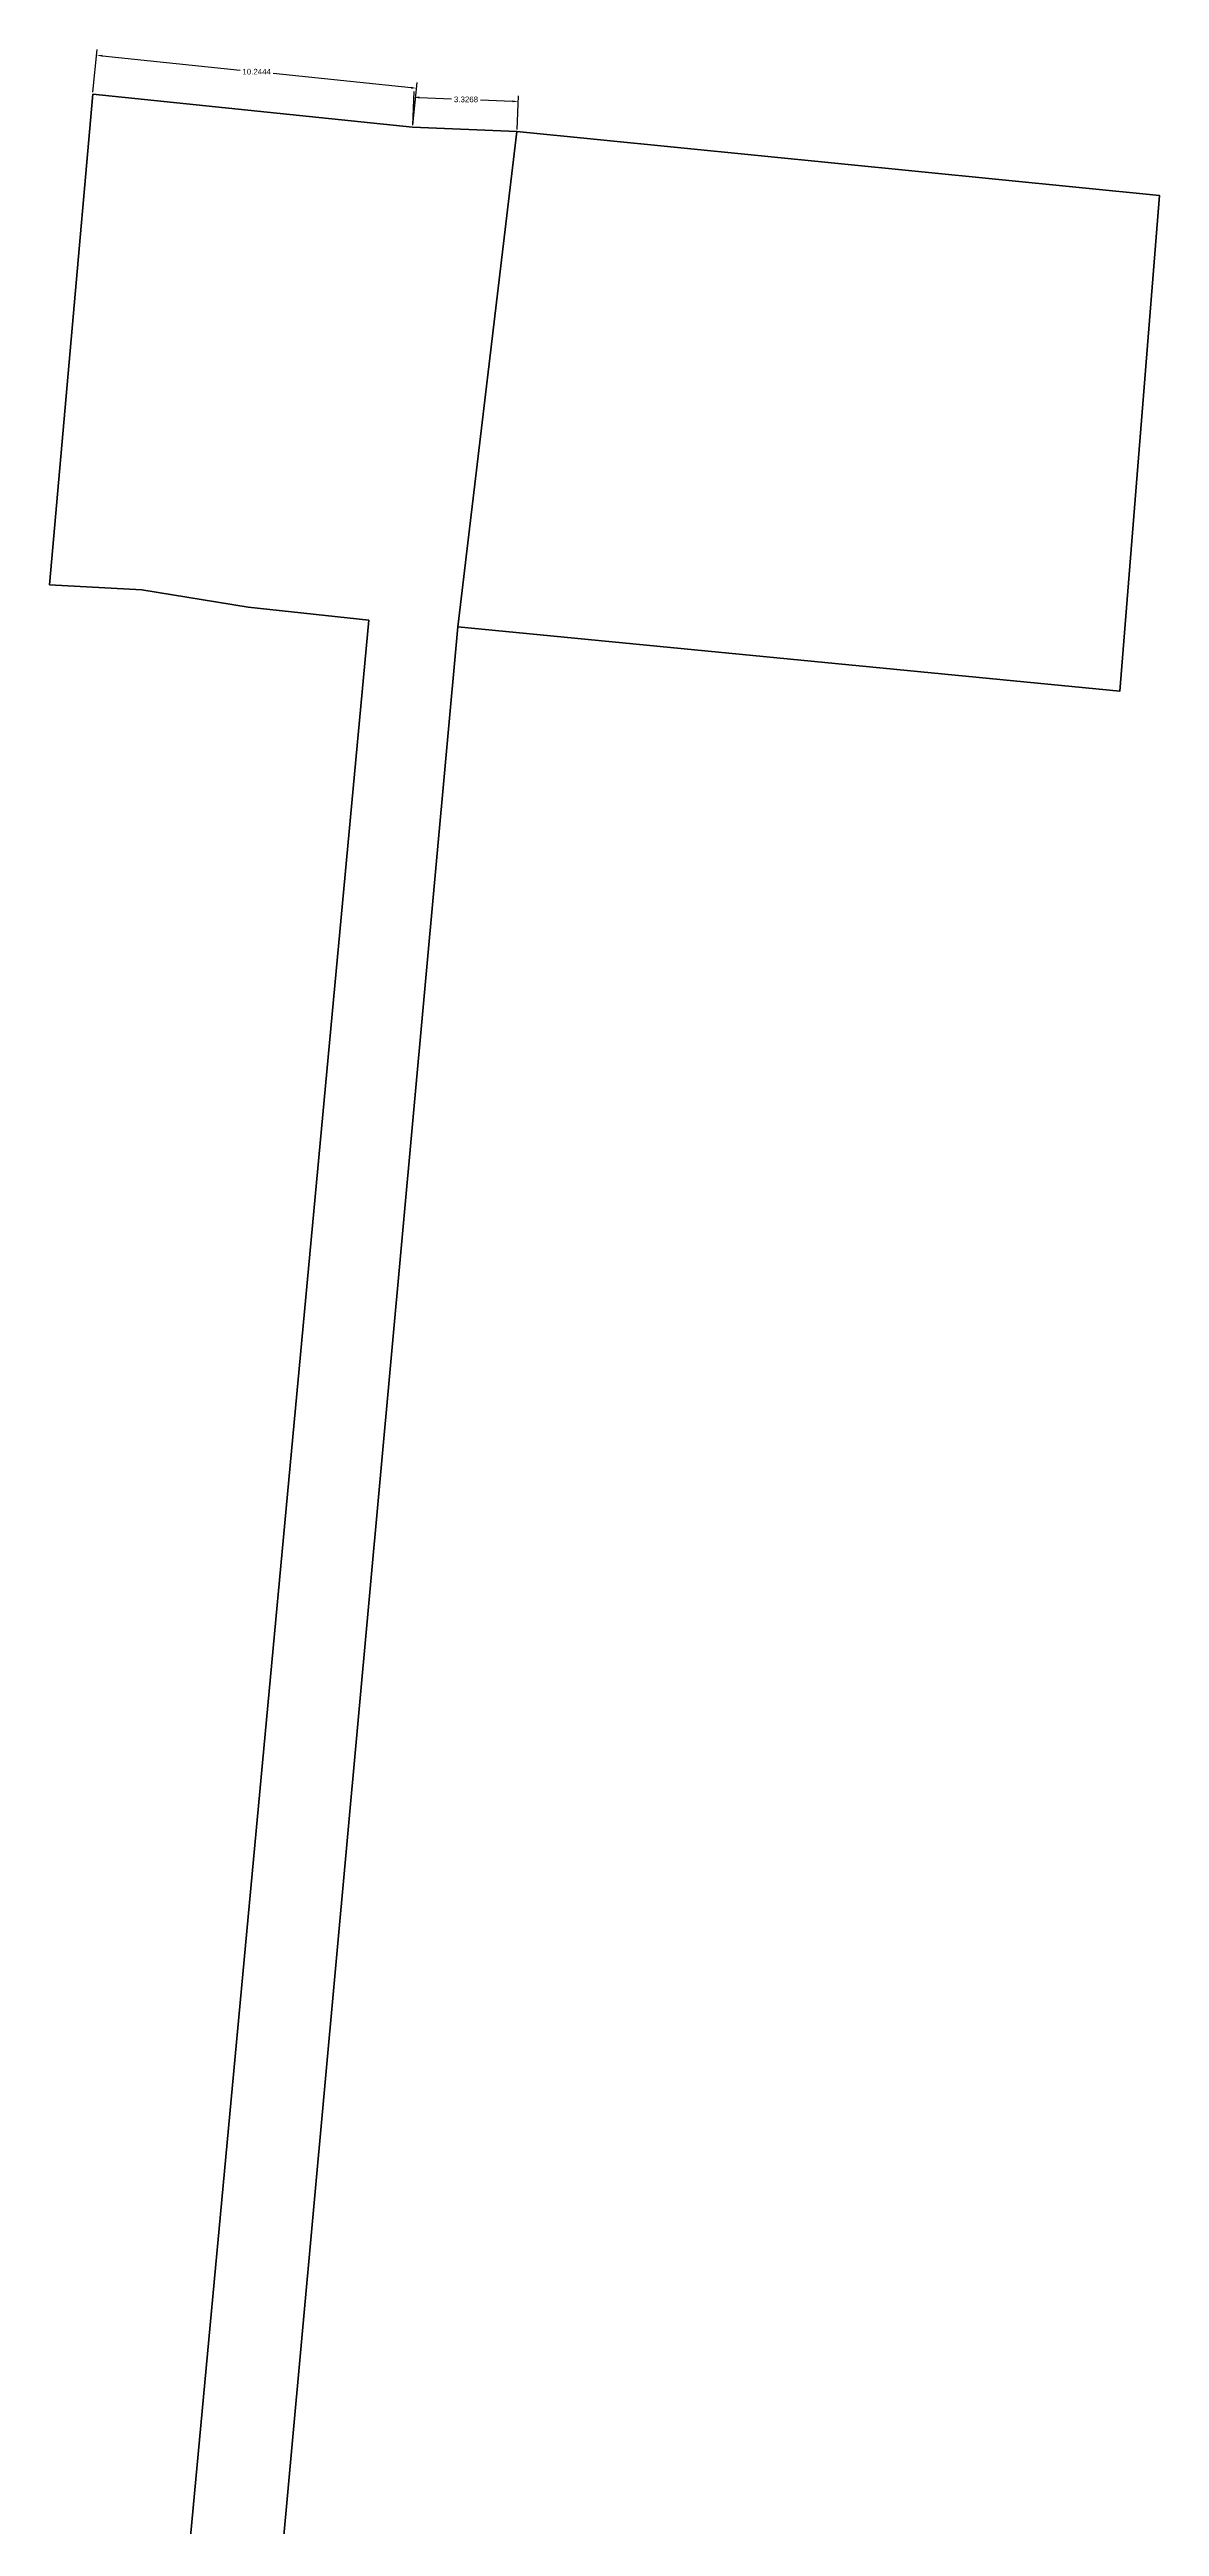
# Model space of a CAD drawing. Header units: inches. Extents: x -20 to 46, y 85 to 243.
# Drawn here: x 10.7 to 46.1, y 163.9 to 242.7 of the extents above; entities that cross this region are included whole.
import ezdxf

# ---------------------------------------------------------------- set-up
doc = ezdxf.new("R2010")
doc.units = ezdxf.units.IN
doc.header["$MEASUREMENT"] = 0
doc.styles.get("Standard").update_dxf_attribs({"font": 'arial.ttf'})
doc.dimstyles.get("Standard").update_dxf_attribs({"dimtxt": 0.18, "dimasz": 0.18, "dimexe": 0.18, "dimexo": 0.0625, "dimgap": 0.09, "dimtad": 0, "dimtih": 1, "dimtoh": 1, "dimdec": 4, "dimzin": 0, "dimdsep": 46, "dimtxsty": 'Standard', "dimcen": 0.09, "dimadec": 0, "dimazin": 0, "dimtfac": 1, "dimtdec": 4, "dimtofl": 0, "dimtmove": 0, "dimatfit": 3, "dimfxl": 1, "dimtolj": 1, "dimtzin": 0, "dimarcsym": 0})

# ---------------------------------------------------------------- blocks, each defined once
blk = doc.blocks.new('*D4')
at = {"color": 0, "lineweight": -2, "transparency": 16777216}
for p, q in [((22.269, 240.305), (22.313, 241.376)), ((25.593, 240.168), (25.637, 241.239)), ((22.485, 241.189), (23.504, 241.147)), ((25.449, 241.067), (24.431, 241.109))]:
    blk.add_line(p, q, dxfattribs=at)
at = {"color": 0, "lineweight": 30, "transparency": 16777216}
for points in [[(22.486, 241.219), (22.484, 241.159), (22.305, 241.196)], [(25.451, 241.097), (25.448, 241.037), (25.629, 241.059)]]:
    blk.add_solid(points, dxfattribs=at)
at = {"layer": 'Defpoints', "color": 0, "lineweight": 30, "transparency": 16777216}
for p in [(22.305, 241.196), (22.266, 240.243), (25.59, 240.106)]:
    blk.add_point(p, dxfattribs=at)
at = {"color": 0, "lineweight": 30, "transparency": 16777216, "insert": (23.967, 241.128), "char_height": 0.18, "attachment_point": 5}
blk.add_mtext('\\A1;3.3268', dxfattribs=at)
blk = doc.blocks.new('*D5')
at = {"color": 0, "lineweight": -2, "transparency": 16777216}
for p, q in [((12.082, 241.359), (12.223, 242.716)), ((12.383, 242.518), (16.775, 242.064)), ((22.215, 241.501), (17.824, 241.955)), ((22.272, 240.305), (22.413, 241.662))]:
    blk.add_line(p, q, dxfattribs=at)
at = {"color": 0, "lineweight": 30, "transparency": 16777216}
for points in [[(12.386, 242.548), (12.38, 242.488), (12.204, 242.537)], [(22.218, 241.531), (22.212, 241.471), (22.394, 241.483)]]:
    blk.add_solid(points, dxfattribs=at)
at = {"layer": 'Defpoints', "color": 0, "lineweight": 30, "transparency": 16777216}
for p in [(12.204, 242.537), (12.076, 241.297), (22.266, 240.243)]:
    blk.add_point(p, dxfattribs=at)
at = {"color": 0, "lineweight": 30, "transparency": 16777216, "insert": (17.299, 242.01), "char_height": 0.18, "attachment_point": 5}
blk.add_mtext('\\A1;10.2444', dxfattribs=at)

msp = doc.modelspace()

# ---------------------------------------------------------------- linework, layer by layer
at = {"color": 2, "lineweight": 40}
for p, q in [((12.076, 241.297), (10.7, 225.677)), ((22.266, 240.243), (12.076, 241.297)), ((25.59, 240.106), (22.266, 240.243)), ((46.057, 238.07), (25.59, 240.106)), ((44.797, 222.298), (46.057, 238.07)), ((10.7, 225.677), (13.638, 225.517)), ((13.638, 225.517), (17.029, 224.966)), ((17.029, 224.966), (20.871, 224.553)), ((20.871, 224.553), (11.783, 126.957)), ((12.029, 96.377), (23.704, 224.34)), ((23.704, 224.34), (44.797, 222.298))]:
    msp.add_line(p, q, dxfattribs=at)
msp.add_lwpolyline([(25.59, 240.106), (23.704, 224.34), (44.797, 222.298), (46.057, 238.07), (25.59, 240.106)], dxfattribs=at)
at = {"color": 2, "lineweight": 30}
msp.add_lwpolyline([(25.59, 240.106), (23.704, 224.34)], dxfattribs=at)

# ---------------------------------------------------------------- dimensions: what is measured, and where the dimension line sits
for p1, p2, distance, picture, middle in [((22.266, 240.243), (12.076, 241.297), -1.24622, '*D5', (17.29922, 242.00961)), ((25.59, 240.106), (22.266, 240.243), -0.95399, '*D4', (23.96729, 241.12768))]:
    dim = msp.add_aligned_dim(p1=p1, p2=p2, distance=distance, dimstyle='Standard', dxfattribs=at)
    dim.commit()
    dim.dimension.update_dxf_attribs({"geometry": picture, "text_midpoint": middle})

doc.saveas('drawing.dxf')
